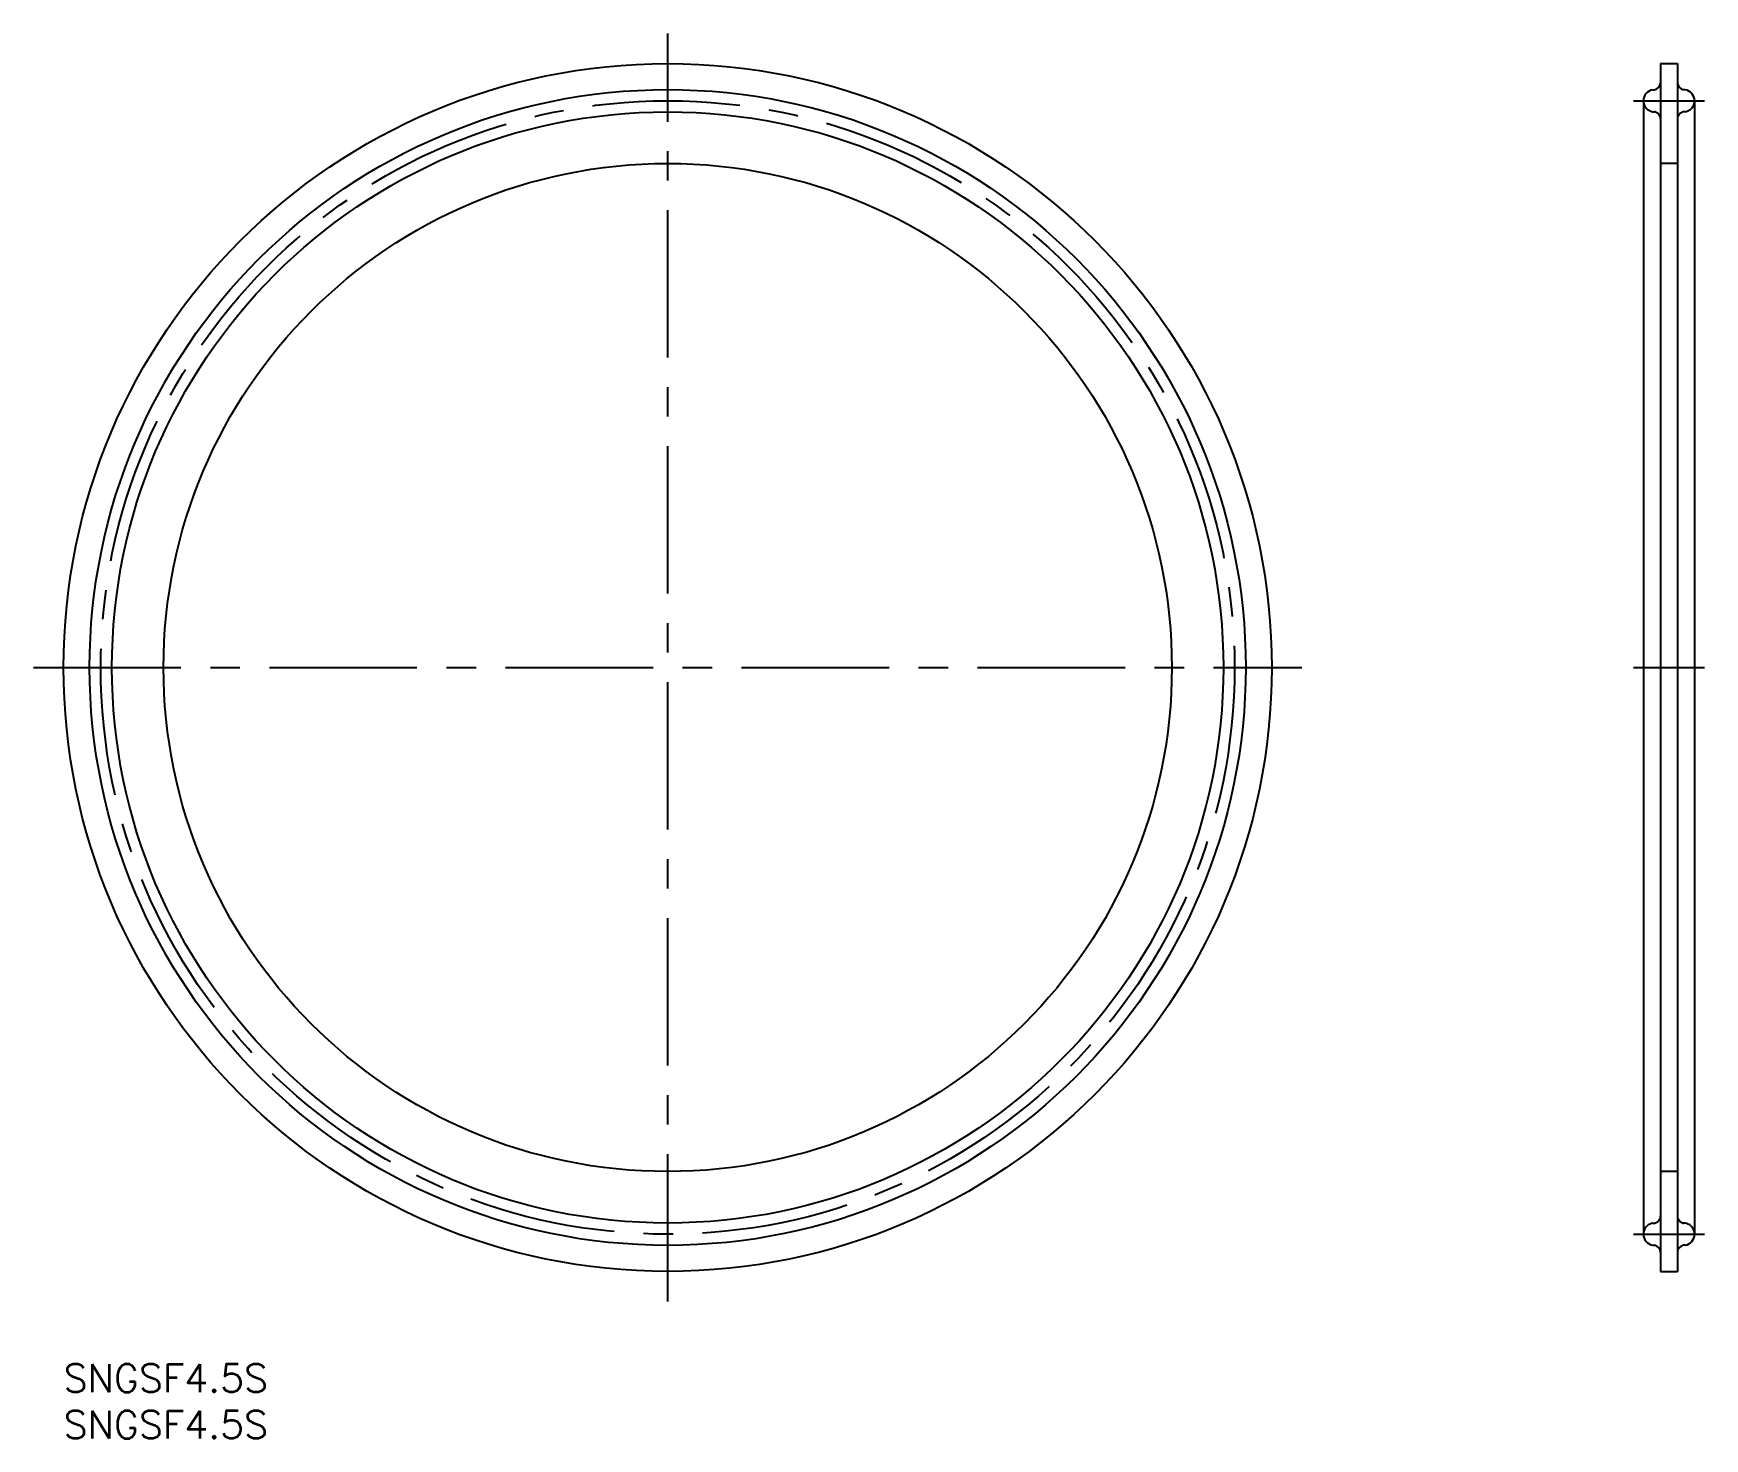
# Model space of a CAD drawing. Extents: x -3 to 177, y -8 to 143.
import ezdxf

# ---------------------------------------------------------------- set-up
doc = ezdxf.new("R2010")
doc.units = 0
doc.header["$LTSCALE"] = 0.5
doc.linetypes.add('CENTER', pattern=[50.8, 31.75, -6.35, 6.35, -6.35])
doc.linetypes.add('DASHED', pattern=[19.05, 12.7, -6.35])
for name, color, linetype in [('MSM_CENTER', 1, 'CENTER'), ('MSM_CONTINUOUS', 7, 'CONTINUOUS'), ('MSM_DASHED', 4, 'DASHED'), ('MSM_PART_NUMBER', 7, 'CONTINUOUS')]:
    doc.layers.add(name, color=color, linetype=linetype)
doc.styles.get("Standard").update_dxf_attribs({"font": 'txt.shx', "height": 3, "bigfont": 'bigfont.shx'})

msp = doc.modelspace()

# ---------------------------------------------------------------- linework, layer by layer
at = {"layer": 'MSM_CENTER'}
for p, q in [((65, 6.75), (65, 143.25)), ((168.92, 136), (176.58, 136)), ((-3.25, 75), (133.25, 75)), ((168.92, 75), (176.58, 75)), ((168.92, 14), (176.58, 14))]:
    msp.add_line(p, q, dxfattribs=at)
msp.add_circle((65, 75), 61, dxfattribs=at)
at = {"layer": 'MSM_CONTINUOUS'}
for p, q in [((171.85, 140), (171.85, 10)), ((171.85, 140), (173.65, 140)), ((173.65, 140), (173.65, 10)), ((171.02, 137.19), (171.17, 137.19)), ((174.48, 137.19), (174.28, 137.19)), ((174.48, 137.19), (174.33, 137.19)), ((170, 136), (170, 14)), ((175.5, 136), (175.5, 14)), ((171.02, 12.81), (171.17, 12.81)), ((174.48, 12.81), (174.28, 12.81)), ((174.48, 12.81), (174.33, 12.81)), ((171.85, 10), (173.65, 10))]:
    msp.add_line(p, q, dxfattribs=at)
for radius in [65, 62.2, 59.8, 54.25]:
    msp.add_circle((65, 75), radius, dxfattribs=at)
for centre, radius, start, end in [((171.2, 136), 1.2, 98.6269, 180), ((171.05, 137.98), 0.8, 278.6269, 0), ((174.45, 137.98), 0.8, 180, 261.3731), ((174.3, 136), 1.2, 0, 81.3731), ((171.2, 14), 1.2, 180, 261.3731), ((171.05, 12.02), 0.8, 360, 81.3731), ((174.45, 12.02), 0.8, 98.6269, 180), ((174.3, 14), 1.2, 278.6269, 360)]:
    msp.add_arc(centre, radius, start, end, dxfattribs=at)
at = {"layer": 'MSM_DASHED'}
for p, q in [((171.02, 134.81), (171.17, 134.81)), ((174.48, 134.81), (174.28, 134.81)), ((174.48, 134.81), (174.33, 134.81)), ((173.65, 129.25), (171.85, 129.25)), ((173.65, 20.75), (171.85, 20.75)), ((171.02, 15.19), (171.17, 15.19)), ((174.48, 15.19), (174.28, 15.19)), ((174.48, 15.19), (174.33, 15.19))]:
    msp.add_line(p, q, dxfattribs=at)
for centre, radius, start, end in [((171.2, 136), 1.2, 180, 261.3731), ((174.3, 136), 1.2, 278.6269, 360), ((171.05, 134.02), 0.8, 360, 81.3731), ((174.45, 134.02), 0.8, 98.6269, 180), ((171.2, 14), 1.2, 98.6269, 180), ((171.05, 15.98), 0.8, 278.6269, 0), ((174.45, 15.98), 0.8, 180, 261.3731), ((174.3, 14), 1.2, 0, 81.3731)]:
    msp.add_arc(centre, radius, start, end, dxfattribs=at)

# ---------------------------------------------------------------- texts
at = {"layer": 'MSM_PART_NUMBER'}
for p in [(0, -3), (0, -8)]:
    msp.add_text('SNGSF4.5S', height=3, dxfattribs=at).set_placement(p)

doc.saveas('drawing.dxf')
